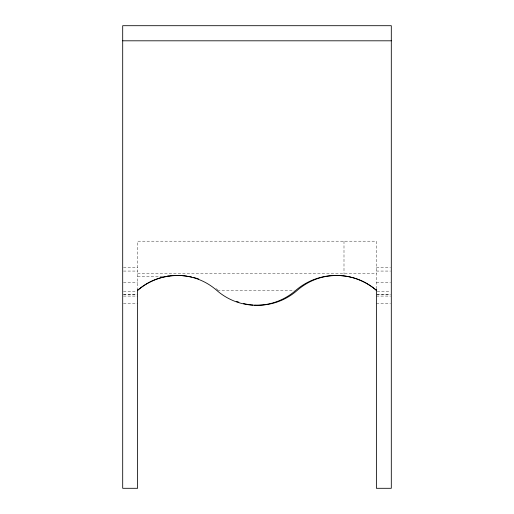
<?xml version="1.0" encoding="UTF-8"?>
<svg xmlns="http://www.w3.org/2000/svg" width="514" height="514" viewBox="0 0 514 514"><rect width="100%" height="100%" fill="white"/><g stroke="black" fill="none" stroke-linecap="round" stroke-linejoin="round"><path stroke-width="0.39" stroke-dasharray="2.57 1.93" d="M123.482 267.73L137.617 267.73M376.383 267.73L390.518 267.73M123.482 271.064L137.617 271.064M376.383 271.064L390.518 271.064M137.617 273.532L376.383 273.532M137.617 276.198L163.272 276.198M123.482 282.282L137.617 282.282M376.383 282.282L390.518 282.282M217.506 290.339L294.201 290.339M123.482 291.637L136.833 291.637M377.167 291.637L390.518 291.637M123.482 294.304L136.833 294.304M377.167 294.304L390.518 294.304M123.482 294.503L137.617 294.503M376.383 294.503L390.518 294.503M123.482 296.083L137.617 296.083M376.383 296.083L390.518 296.083M123.482 303.485L137.617 303.485M376.383 303.485L390.518 303.485M376.383 288.836L376.383 241.182L137.617 241.182L137.617 289.562M343.994 241.182L343.994 274.206M215.938 288.489A61.853 61.68 0 0 1 218.199 290.339"/><path stroke-width="0.77" d="M122.698 40.805L391.302 40.805M167.275 276.198L168.881 276.198M186.942 276.198C179.135 274.926 171.123 275.491 163.42 277.174A61.853 61.68 0 0 0 137.617 290.339A59.855 59.81 0 0 1 216.709 290.339A59.855 59.855 0 0 0 295.801 290.339A61.853 61.802 0 0 1 376.383 290.339A59.855 59.688 0 0 0 365.242 282.61M187.719 276.339L191.619 277.033M351.094 277.174C341.739 274.977 331.935 274.977 322.574 277.174A59.855 59.688 0 0 0 297.291 290.339A59.855 59.855 0 0 1 254.546 305.175M376.383 289.356L376.383 488.3L391.302 488.3L391.302 25.7L122.698 25.7L122.698 488.3L137.617 488.3L137.617 289.562M193.11 277.348A61.853 61.68 0 0 1 198.706 279.051M351.872 277.374A59.855 59.688 0 0 1 364.535 282.231M252.952 305.065A59.855 59.855 0 0 1 243.488 303.536M238.875 302.206A59.855 59.855 0 0 1 236.613 301.403"/></g></svg>
